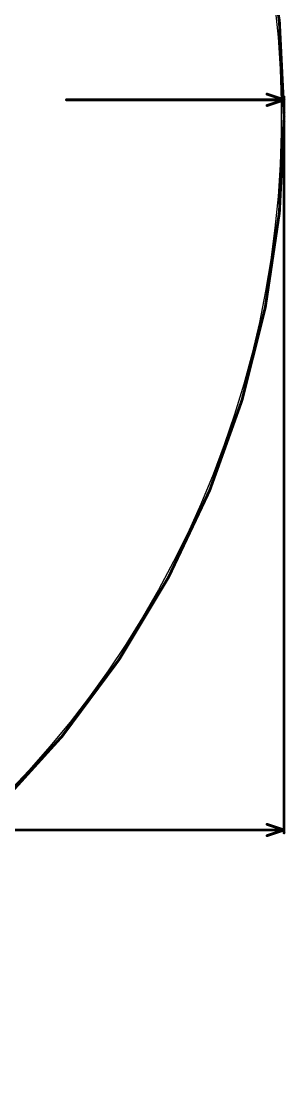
# Model space of a CAD drawing. Header units: inches. Extents: x -89 to 406, y -87 to 102.
# Drawn here: x 63.9 to 87.4, y -87.4 to 8.5 of the extents above; entities that cross this region are included whole.
import ezdxf

# ---------------------------------------------------------------- set-up
doc = ezdxf.new("R2010")
doc.units = ezdxf.units.IN
for name, color, linetype in [('Board_Outline', 56, 'Continuous'), ('Bottom Layer', 5, 'Continuous'), ('Dimension', 6, 'Continuous'), ('Top Layer', 1, 'Continuous')]:
    doc.layers.add(name, color=color, linetype=linetype)

msp = doc.modelspace()

# ---------------------------------------------------------------- linework, layer by layer
at = {"layer": 'Board_Outline'}
for points in [[(87.312, 0, 0.254, 0.254, 1), (-87.312, 0, 0.254, 0.254, 1)], [(87.249, 0, 0.127, 0.127, 1), (87.376, 0, 0.127, 0.127, 1)]]:
    msp.add_lwpolyline(points, format="xyseb", close=True, dxfattribs=at)
at = {"layer": 'Bottom Layer'}
for p, q in [((86.495, 9.95), (86.774, 7.115)), ((86.774, 7.115), (86.96, 4.272)), ((86.96, 4.272), (87.054, 1.425)), ((87.054, 1.425), (87.054, 0)), ((87.054, 0), (87.054, -1.425)), ((87.054, -1.425), (86.96, -4.272)), ((86.96, -4.272), (86.774, -7.115)), ((86.774, -7.115), (86.495, -9.95)), ((86.495, -9.95), (86.123, -12.775)), ((86.123, -12.775), (85.659, -15.586)), ((85.659, -15.586), (85.103, -18.38)), ((85.103, -18.38), (84.456, -21.155)), ((84.456, -21.155), (83.719, -23.907)), ((83.719, -23.907), (82.892, -26.634)), ((82.892, -26.634), (81.976, -29.331)), ((81.976, -29.331), (80.972, -31.998)), ((80.972, -31.998), (79.882, -34.63)), ((79.882, -34.63), (78.706, -37.225)), ((78.706, -37.225), (77.446, -39.78)), ((77.446, -39.78), (76.103, -42.293)), ((76.103, -42.293), (74.678, -44.76)), ((74.678, -44.76), (73.174, -47.18)), ((73.174, -47.18), (71.591, -49.549)), ((71.591, -49.549), (69.931, -51.865)), ((69.931, -51.865), (68.197, -54.125)), ((68.197, -54.125), (66.39, -56.327)), ((66.39, -56.327), (64.511, -58.469)), ((64.511, -58.469), (62.563, -60.549))]:
    msp.add_line(p, q, dxfattribs=at)
at = {"layer": 'Dimension'}
for points in [[(85.725, 2.032, 0.127, 0.127, 1), (85.852, 2.032, 0.127, 0.127, 1)], [(67.816, 1.524, 0.127, 0.127, 1), (67.943, 1.524, 0.127, 0.127, 1)], [(85.725, 1.016, 0.127, 0.127, 1), (85.852, 1.016, 0.127, 0.127, 1)], [(87.249, 1.778, 0.127, 0.127, 1), (87.376, 1.778, 0.127, 0.127, 1)], [(87.249, 1.524, 0.127, 0.127, 1), (87.376, 1.524, 0.127, 0.127, 1)], [(87.249, 1.524, 0.127, 0.127, 1), (87.376, 1.524, 0.127, 0.127, 1)], [(87.249, 1.524, 0.127, 0.127, 1), (87.376, 1.524, 0.127, 0.127, 1)], [(87.249, 0.381, 0.127, 0.127, 1), (87.376, 0.381, 0.127, 0.127, 1)], [(87.249, -0.381, 0.127, 0.127, 1), (87.376, -0.381, 0.127, 0.127, 1)], [(85.725, -63.271, 0.127, 0.127, 1), (85.852, -63.271, 0.127, 0.127, 1)], [(85.725, -64.287, 0.127, 0.127, 1), (85.852, -64.287, 0.127, 0.127, 1)], [(87.249, -63.779, 0.127, 0.127, 1), (87.376, -63.779, 0.127, 0.127, 1)], [(87.249, -63.779, 0.127, 0.127, 1), (87.376, -63.779, 0.127, 0.127, 1)], [(87.249, -63.779, 0.127, 0.127, 1), (87.376, -63.779, 0.127, 0.127, 1)], [(87.249, -64.033, 0.127, 0.127, 1), (87.376, -64.033, 0.127, 0.127, 1)]]:
    msp.add_lwpolyline(points, format="xyseb", close=True, dxfattribs=at)
for points in [[(85.788, 2.032, 0.254, 0.254, 0), (87.312, 1.524, 0.254, 0.254, 0)], [(67.88, 1.524, 0.254, 0.254, 0), (87.312, 1.524, 0.254, 0.254, 0)], [(85.788, 1.016, 0.254, 0.254, 0), (87.312, 1.524, 0.254, 0.254, 0)], [(87.312, 0.381, 0.254, 0.254, 0), (87.312, 1.778, 0.254, 0.254, 0)], [(87.312, -64.033, 0.254, 0.254, 0), (87.312, -0.381, 0.254, 0.254, 0)], [(85.788, -63.271, 0.254, 0.254, 0), (87.312, -63.779, 0.254, 0.254, 0)], [(6.729, -63.779, 0.254, 0.254, 0), (87.312, -63.779, 0.254, 0.254, 0)], [(85.788, -64.287, 0.254, 0.254, 0), (87.312, -63.779, 0.254, 0.254, 0)]]:
    msp.add_lwpolyline(points, format="xyseb", dxfattribs=at)
at = {"layer": 'Top Layer'}
for p, q in [((86.495, 9.95), (86.774, 7.115)), ((86.774, 7.115), (86.96, 4.272)), ((86.96, 4.272), (87.054, 1.425)), ((87.054, 1.425), (87.054, 0)), ((87.054, 0), (87.054, -1.425)), ((87.054, -1.425), (86.96, -4.272)), ((86.96, -4.272), (86.774, -7.115)), ((86.774, -7.115), (86.495, -9.95)), ((86.495, -9.95), (86.123, -12.775)), ((86.123, -12.775), (85.659, -15.586)), ((85.659, -15.586), (85.103, -18.38)), ((85.103, -18.38), (84.456, -21.155)), ((84.456, -21.155), (83.719, -23.907)), ((83.719, -23.907), (82.892, -26.634)), ((82.892, -26.634), (81.976, -29.331)), ((81.976, -29.331), (80.972, -31.998)), ((80.972, -31.998), (79.882, -34.63)), ((79.882, -34.63), (78.706, -37.225)), ((78.706, -37.225), (77.446, -39.78)), ((77.446, -39.78), (76.103, -42.293)), ((76.103, -42.293), (74.678, -44.76)), ((74.678, -44.76), (73.174, -47.18)), ((73.174, -47.18), (71.591, -49.549)), ((71.591, -49.549), (69.931, -51.865)), ((69.931, -51.865), (68.197, -54.125)), ((68.197, -54.125), (66.39, -56.327)), ((66.39, -56.327), (64.511, -58.469)), ((64.511, -58.469), (62.563, -60.549))]:
    msp.add_line(p, q, dxfattribs=at)

doc.saveas('drawing.dxf')
